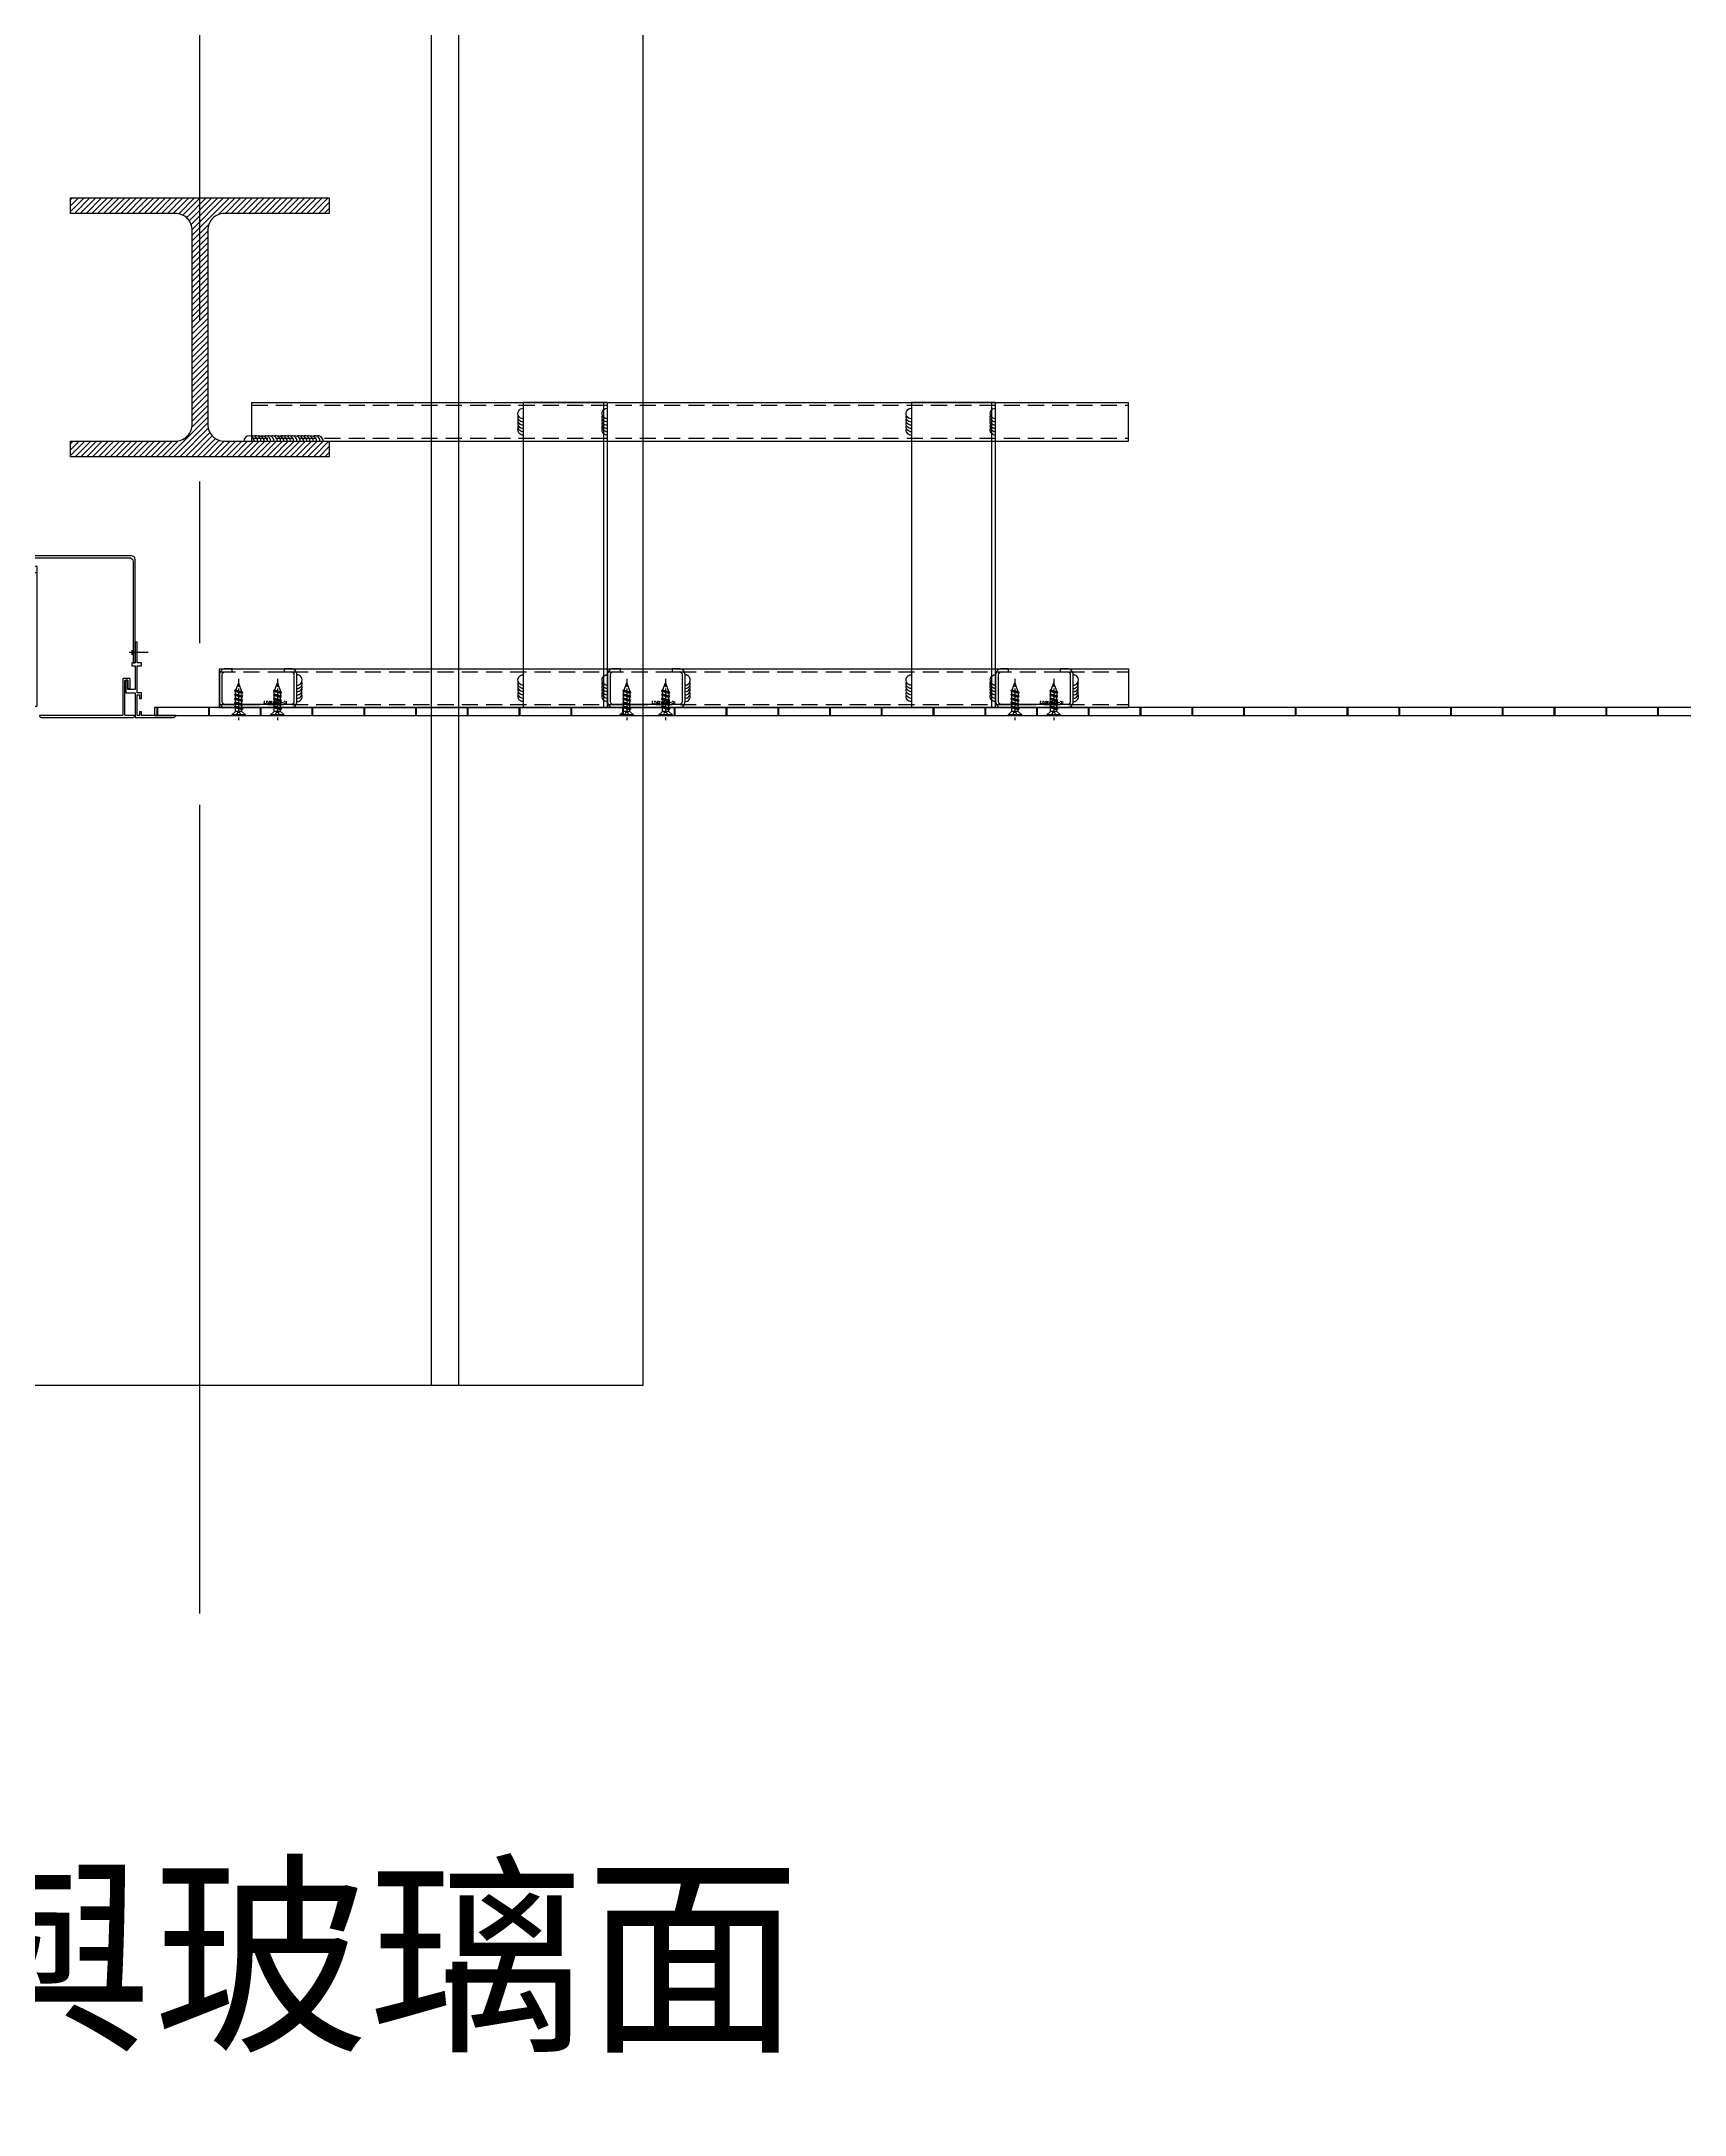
# Model space of a CAD drawing. Extents: x -3378 to 102197, y -3799 to 48702.
# Drawn here: x 85940 to 87210, y 2416 to 4019 of the extents above; entities that cross this region are included whole.
import ezdxf

# ---------------------------------------------------------------- set-up
doc = ezdxf.new("R2010")
doc.units = 0
doc.linetypes.add('CENTER', pattern=[2, 1.25, -0.25, 0.25, -0.25])
doc.linetypes.add('HIDDEN', pattern=[0.375, 0.25, -0.125])
for name, color, linetype in [('24WELD', 55, 'Continuous'), ('CENTER', 4, 'CENTER'), ('STRUCTURAL', 3, 'Continuous'), ('中心線 CENTER', 6, 'CENTER'), ('結構體 STRUCTURAL', 154, 'Continuous'), ('螺絲 固定五金 FASTENERS', 124, 'Continuous'), ('螺絲、螺栓', 4, 'Continuous'), ('視覺模型鋁擠型暫替', 4, 'Continuous'), ('鋁擠型 AL. EXTRUSION', 3, 'Continuous'), ('鐵件', 6, 'Continuous'), ('鐵件 STEEL', 20, 'Continuous')]:
    doc.layers.add(name, color=color, linetype=linetype)
doc.layers.add('不顯示', color=254, linetype='Continuous', plot=False)
doc.styles.add('MSCHESE', font='')
doc.styles.add('romans', font='romans.shx', dxfattribs={"width": 0.5, "bigfont": ' chineset.shx'})
doc.styles.get('MSCHESE').set_extended_font_data('Microsoft JhengHei')

# ---------------------------------------------------------------- blocks, each defined once
blk = doc.blocks.new('H-200x200x12x12')
at = {"layer": '視覺模型鋁擠型暫替', "linetype": 'Continuous'}
h = blk.add_hatch(dxfattribs=at)
h.set_pattern_fill('ANSI31', color=1, angle=180)
h.set_pattern_definition([(225, (-52512.6892, -102910.0726), (2.24506403, -2.24506403), [])])
edge = h.paths.add_edge_path()
edge.add_line((100, -100), (100, -88))
edge.add_line((100, -88), (19, -88))
edge.add_arc((19, -75), 13, 180, 270, ccw=False)
edge.add_line((6, -75), (6, 75))
edge.add_arc((19, 75), 13, 90, 180, ccw=False)
edge.add_line((19, 88), (100, 88))
edge.add_line((100, 88), (100, 100))
edge.add_line((100, 100), (-100, 100))
edge.add_line((-100, 100), (-100, 88))
edge.add_line((-100, 88), (-19, 88))
edge.add_arc((-19, 75), 13, 0, 90, ccw=False)
edge.add_line((-6, 75), (-6, -75))
edge.add_arc((-19, -75), 13, -90, 0, ccw=False)
edge.add_line((-19, -88), (-100, -88))
edge.add_line((-100, -88), (-100, -100))
edge.add_line((-100, -100), (100, -100))
h.paths.add_polyline_path([(-3.1, 0.2), (3.1, 0.2)], flags=16)
h.paths.add_polyline_path([(-51.7, -97.1), (-51.7, -90.9)], flags=16)
h.paths.add_polyline_path([(-74.3, 90.9), (-74.3, 97.1)], flags=16)
h.paths.add_polyline_path([(-38.9, 87.4), (-38.9, 100.2)])
blk.add_lwpolyline([(100, -100), (-100, -100), (-100, -88), (-19, -88, 0.414214), (-6, -75), (-6, 75, 0.414214), (-19, 88), (-100, 88), (-100, 100), (100, 100), (100, 88), (19, 88, 0.414214), (6, 75), (6, -75, 0.414214), (19, -88), (100, -88)], format="xyb", close=True, dxfattribs=at)
blk = doc.blocks.new('ASC-Facade Detail W1 & W2$0$CW_C1$0$NR-54')
for points in [[(-0.212, 1.246, 0.766396), (-0.442, -1.184, -0.994084), (-0.414, -1.194, 0.041271), (-0.212, -1.246, 0.632567), (-0.184, -1.205), (-0.23, -1.124, -0.575047), (-0.149, -0.985), (0.211, -0.985, -0.768251), (0.257, -1.159), (0.194, -1.195, 0.837568), (0.212, -1.246, 0.766396), (0.442, 1.184, -0.994084), (0.414, 1.194, 0.041271), (0.212, 1.246, 0.632567), (0.184, 1.205), (0.23, 1.124, -0.575047), (0.149, 0.985), (-0.211, 0.985, -0.768251), (-0.257, 1.159), (-0.194, 1.195, 0.837568)], [(-1.192, 0.202, 0.464153), (-1.1, 0.093), (-1.023, 0.093, -1), (-1.023, -0.093), (-1.1, -0.093, 0.464153), (-1.192, -0.202, 0.268255), (-0.42, -1.134, 0.481314), (-0.296, -1.059, -0.376214), (-0.149, -0.93), (0.211, -0.93, -0.348452), (0.355, -1.044, 0.468335), (0.483, -1.108, 0.253356), (1.192, -0.202, 0.464153), (1.1, -0.093), (1.023, -0.093, -1), (1.023, 0.093), (1.1, 0.093, 0.464153), (1.192, 0.202, 0.268255), (0.42, 1.134, 0.481314), (0.296, 1.059, -0.376214), (0.149, 0.93), (-0.211, 0.93, -0.348452), (-0.355, 1.044, 0.468335), (-0.483, 1.108, 0.253356)]]:
    blk.add_lwpolyline(points, format="xyb", close=True)
blk = doc.blocks.new('CW WINDOW SHADING')
at = {"layer": '鋁擠型 AL. EXTRUSION'}
h = blk.add_hatch(dxfattribs=at)
h.set_pattern_fill('ANSI31', color=256, scale=50.8, style=0)
h.set_pattern_definition([(135, (-79898.378, 10971.907), (4.49012806, 4.49012806), [])])
h.paths.add_polyline_path([(-10.9, 26.8), (-7.5, 26.8), (-7.5, 60.1), (-10.9, 60.1)])
h = blk.add_hatch(dxfattribs=at)
h.set_pattern_fill('ANSI31', color=256, scale=50.8, style=0)
h.set_pattern_definition([(135, (-79909.291, 10956.907), (4.49012806, 4.49012806), [])])
edge = h.paths.add_edge_path()
edge.add_arc((24.9, -70.3), 0.6, 31.3464, 211.3464, ccw=False)
edge.add_arc((6.6, -81.5), 22, 360, 391.3464, ccw=False)
edge.add_line((28.6, -81.5), (28.6, -107.9))
edge.add_arc((22.6, -107.9), 6, 330, 360, ccw=False)
edge.add_line((27.8, -110.9), (27.4, -111.5))
edge.add_arc((25.7, -110.5), 2, 270, 330, ccw=False)
edge.add_line((25.7, -112.5), (24.8, -112.5))
edge.add_arc((24.8, -112), 0.5, 90, 270, ccw=False)
edge.add_line((24.8, -111.5), (25.7, -111.5))
edge.add_arc((25.7, -110.5), 1, 270, 330)
edge.add_line((26.5, -111), (27.4, -109.6))
edge.add_arc((27, -109.4), 0.381, 330, 450)
edge.add_line((27, -109), (18.1, -109))
edge.add_arc((18.1, -109.4), 0.381, 450, 570)
edge.add_line((17.8, -109.6), (18.6, -111))
edge.add_arc((19.5, -110.5), 1, 210, 270)
edge.add_line((19.5, -111.5), (20.4, -111.5))
edge.add_arc((20.4, -112), 0.5, 270, 450, ccw=False)
edge.add_line((20.4, -112.5), (19.5, -112.5))
edge.add_arc((19.5, -110.5), 2, 210, 270, ccw=False)
edge.add_line((17.8, -111.5), (17.4, -110.9))
edge.add_arc((22.6, -107.9), 6, 180, 210, ccw=False)
edge.add_line((16.6, -107.9), (16.6, -88))
edge.add_line((16.6, -88), (17.5, -88))
edge.add_line((17.5, -88), (17.5, -89.6))
edge.add_arc((17.9, -89.6), 0.381, 540, 630)
edge.add_line((17.9, -90), (19.5, -90))
edge.add_arc((19.5, -89.6), 0.381, 270, 360)
edge.add_line((19.9, -89.6), (19.9, -82.5))
edge.add_arc((19.5, -82.5), 0.381, 360, 450)
edge.add_line((19.5, -82.1), (17.9, -82.1))
edge.add_arc((17.9, -82.5), 0.381, 450, 540)
edge.add_line((17.5, -82.5), (17.5, -84.2))
edge.add_line((17.5, -84.2), (16.6, -84.2))
edge.add_line((16.6, -84.2), (16.6, -81.5))
edge.add_arc((38.6, -81.5), 22, 508.6536, 540, ccw=False)
edge.add_arc((20.3, -70.3), 0.6, 328.6536, 508.6536, ccw=False)
edge.add_arc((38.6, -81.5), 20.8, 508.6536, 536.3089)
edge.add_arc((18.2, -80.2), 0.381, 536.3089, 630)
edge.add_line((18.2, -80.5), (21.8, -80.5))
edge.add_arc((21.8, -81), 0.5, 270, 450, ccw=False)
edge.add_line((21.8, -81.5), (21.2, -81.5))
edge.add_arc((21.2, -81.9), 0.381, 450, 540)
edge.add_line((20.8, -81.9), (20.8, -89.6))
edge.add_arc((21.2, -89.6), 0.381, 540, 630)
edge.add_line((21.2, -90), (27.2, -90))
edge.add_arc((27.2, -89.6), 0.381, 270, 360)
edge.add_line((27.6, -89.6), (27.6, -81.9))
edge.add_arc((27.2, -81.9), 0.381, 360, 450)
edge.add_line((27.2, -81.5), (26.4, -81.5))
edge.add_arc((26.4, -81), 0.5, 90, 270, ccw=False)
edge.add_line((26.4, -80.5), (27, -80.5))
edge.add_arc((27, -80.2), 0.381, 270, 363.6911)
edge.add_arc((6.6, -81.5), 20.8, 363.6911, 391.3464)
edge = h.paths.add_edge_path(flags=16)
edge.add_line((27.5, -91.6), (27.5, -107.6))
edge.add_arc((27.3, -107.6), 0.254, 270, 360, ccw=False)
edge.add_line((27.3, -107.8), (17.9, -107.8))
edge.add_arc((17.9, -107.6), 0.254, 180, 270, ccw=False)
edge.add_line((17.6, -107.6), (17.6, -91.8))
edge.add_arc((17.9, -91.8), 0.254, 90, 180, ccw=False)
edge.add_line((17.9, -91.6), (27.5, -91.6))
for p, q in [((182.9, 85), (-3.7, 85)), ((51.3, 83.1), (51.3, 69.2)), ((95.8, 83.1), (95.8, 69.2)), ((113.3, 71.9), (37.1, 71.9)), ((53.5, 71), (49.2, 71)), ((93.6, 71), (97.9, 71)), ((56.1, 36.3), (19.6, 36.3)), ((22.6, 36.3), (22.6, -80.3)), ((30.4, 36.3), (30.4, -197.9)), ((59.3, 36.3), (65.6, 36.3)), ((62.5, 33.1), (62.5, 39.5)), ((68.8, 36.3), (105.3, 36.3)), ((62.5, 29.9), (62.5, -6.6)), ((199.2, 10.2), (184.5, 10.2)), ((186.4, 12.1), (186.4, 8.3))]:
    blk.add_line(p, q, dxfattribs=at)
for points in [[(187.9, 84.4), (187.1, 84.8), (186.3, 85), (-3.7, 85), (-4.6, 84.8), (-5.4, 84.5), (-6.1, 83.9), (-6.5, 83.1), (-6.6, 82.3), (-6.6, 26.2), (-8.3, 26.2), (-8.3, 15.5), (-8.1, 14.9), (-7.7, 14.4), (-7.2, 14), (-6.6, 13.9), (-6.1, 14), (-5.5, 14.4), (-5.2, 14.9), (-5.1, 15.5), (-5.1, 80.4), (-5, 81.4), (-4.5, 82.2), (-3.9, 82.8), (-3.1, 83.2), (-2.2, 83.4), (184.5, 83.4), (185.4, 83.3), (186.2, 82.9), (186.9, 82.3), (187.3, 81.5), (187.5, 80.6), (187.5, 2.3), (189.1, 2.3), (189.1, 82.2), (188.9, 83.1), (188.5, 83.8)], [(113.3, -31.2), (113.3, 76.6), (37.1, 76.6), (37.1, -31.2)], [(-10.9, 26.8), (-7.5, 26.8), (-7.5, 60.1), (-10.9, 60.1)], [(190.7, 18.2), (189.1, 18.2), (189.1, 2.3), (186.5, 2.3), (186.5, -0.2), (189.1, -0.2), (189.1, -18.3), (183.5, -18.3), (183.5, -11.3), (181.9, -11.3), (181.9, -20.9), (189.1, -20.9), (189.1, -30.2), (189.3, -30.5), (189.1, -30.7), (189.1, -40), (219.3, -40), (220.8, -38.4), (194, -38.4), (194, -35.7), (192.4, -35.7), (192.4, -38.4), (190.7, -38.4), (190.7, -22.6), (192.4, -22.6), (192.4, -25.3), (194, -25.3), (194, -21.1), (190.7, -21.1), (190.7, -0.2), (194, -0.2), (194, 2.3), (190.7, 2.3), (190.7, 18.2)], [(22.6, -80.3), (22, -82.6)], [(22.6, -80.3), (24.6, -81.5)]]:
    blk.add_lwpolyline(points, close=True, dxfattribs=at)
blk.add_lwpolyline([(116.2, -40), (182.7, -40), (183.6, -40), (187.6, -40, 0.153915), (187.8, -39.9), (188.9, -39.2, 0.73323), (188.7, -38.4), (187.5, -38.4), (183.6, -38.4), (182.7, -38.4), (181.5, -38.4, -0.414214), (181.1, -38), (181.1, -11.7, -0.414214), (181.5, -11.3), (182.3, -11.3), (183.1, -11.3, -0.414214), (183.5, -11.7), (183.5, -13.1), (183.5, -17.3, 0.414214), (183.9, -17.7), (184.7, -17.7, 0.414214), (185.1, -17.3), (185.1, -16.7), (185.1, -10.2, 0.414214), (184.7, -9.8), (180, -9.8, 0.414214), (179.6, -10.2), (179.6, -37.1), (179.6, -38, -0.414214), (179.2, -38.4), (178.5, -38.4), (178, -38.4), (166.4, -38.4), (166.3, -38.6, -0.414214), (166.1, -38.6), (165.9, -38.4), (118, -38.4), (115.4, -38.4, 0.668179), (115.1, -39.1), (115.9, -39.9, 0.198912), (116.2, -40)], format="xyb", dxfattribs=at)
for points in [[(24.3, -70.6, -1), (25.4, -70, -0.137634), (28.6, -81.5), (28.6, -107.9, -0.131652), (27.8, -110.9), (27.4, -111.5, -0.267949), (25.7, -112.5), (24.8, -112.5, -1), (24.8, -111.5), (25.7, -111.5, 0.267949), (26.5, -111), (27.4, -109.6, 0.57735), (27, -109), (18.1, -109, 0.57735), (17.8, -109.6), (18.6, -111, 0.267949), (19.5, -111.5), (20.4, -111.5, -1), (20.4, -112.5), (19.5, -112.5, -0.267949), (17.8, -111.5), (17.4, -110.9, -0.131652), (16.6, -107.9), (16.6, -88), (17.5, -88), (17.5, -89.6, 0.414214), (17.9, -90), (19.5, -90, 0.414214), (19.9, -89.6), (19.9, -82.5, 0.414214), (19.5, -82.1), (17.9, -82.1, 0.414214), (17.5, -82.5), (17.5, -84.2), (16.6, -84.2), (16.6, -81.5, -0.137634), (19.8, -70, -1), (20.8, -70.6, 0.121258), (17.8, -80.1, 0.433211), (18.2, -80.5), (21.8, -80.5, -1), (21.8, -81.5), (21.2, -81.5, 0.414214), (20.8, -81.9), (20.8, -89.6, 0.414214), (21.2, -90), (27.2, -90, 0.414214), (27.6, -89.6), (27.6, -81.9, 0.414214), (27.2, -81.5), (26.4, -81.5, -1), (26.4, -80.5), (27, -80.5, 0.433211), (27.3, -80.1, 0.121258)], [(17.6, -91.6), (27.3, -91.6, -0.414214), (27.5, -91.8), (27.5, -107.6, -0.414214), (27.3, -107.8), (17.9, -107.8, -0.414214), (17.6, -107.6)], [(27.5, -91.6), (27.5, -107.6, -0.414214), (27.3, -107.8), (17.9, -107.8, -0.414214), (17.6, -107.6), (17.6, -91.8, -0.414214), (17.9, -91.6)]]:
    blk.add_lwpolyline(points, format="xyb", close=True, dxfattribs=at)
at = {"layer": '鋁擠型 AL. EXTRUSION', "const_width": 2.39}
blk.add_lwpolyline([(25.1, -83.2, -1), (22.9, -84.1, -1)], format="xyb", close=True, dxfattribs=at)
at = {"layer": '鋁擠型 AL. EXTRUSION'}
for radius in [39.9, 36.5]:
    blk.add_circle((62.5, 36.3), radius, dxfattribs=at)
at = {"layer": '鋁擠型 AL. EXTRUSION', "xscale": 25.39999999850988, "yscale": 25.39999999850988, "zscale": 25.39999999850988}
blk.add_blockref('ASC-Facade Detail W1 & W2$0$CW_C1$0$NR-54', (62.5, 36.3), dxfattribs=at)
blk = doc.blocks.new('St-LC-60x30x10x2_3')
at = {"layer": 'STRUCTURAL', "color": 0, "linetype": 'ByBlock', "lineweight": -2}
blk.add_lwpolyline([(14.8, 38.4), (14.8, 36.1), (9.4, 36.1, 0.414214), (7.1, 33.8), (7.1, 13, 0.414214), (9.4, 10.7), (60.2, 10.7, 0.414214), (62.5, 13), (62.5, 33.8, 0.414214), (60.2, 36.1), (54.8, 36.1), (54.8, 38.4), (60.2, 38.4, -0.414214), (64.8, 33.8), (64.8, 13, -0.414214), (60.2, 8.4), (9.4, 8.4, -0.414214), (4.8, 13), (4.8, 33.8, -0.414214), (9.4, 38.4)], format="xyb", close=True, dxfattribs=at)
at = {"layer": 'Defpoints', "color": 0, "linetype": 'ByBlock', "lineweight": -2, "style": 'romans', "width": 0.6}
blk.add_text('LC-60x30x10x2.3', height=2, rotation=360, dxfattribs=at).set_placement((12.6, 11.4))
blk = doc.blocks.new('*U221')
at = {"layer": '鐵件'}
for p, q in [((-291, 0), (411.7, 0)), ((-291, -30), (-291, 0)), ((411.7, -30), (411.7, 0)), ((-291, -30), (411.7, -30))]:
    blk.add_line(p, q, dxfattribs=at)
at = {"layer": '鐵件', "linetype": 'HIDDEN', "ltscale": 50}
for p, q in [((-291, -2.3), (411.7, -2.3)), ((-291, -27.7), (411.7, -27.7))]:
    blk.add_line(p, q, dxfattribs=at)
blk = doc.blocks.new('*U222')
at = {"layer": '鐵件'}
for p, q in [((-265.9, 0), (411.7, 0)), ((-265.9, -30), (-265.9, 0)), ((411.7, -30), (411.7, 0)), ((-265.9, -30), (411.7, -30))]:
    blk.add_line(p, q, dxfattribs=at)
at = {"layer": '鐵件', "linetype": 'HIDDEN', "ltscale": 50}
for p, q in [((-265.9, -2.3), (411.7, -2.3)), ((-265.9, -27.7), (411.7, -27.7))]:
    blk.add_line(p, q, dxfattribs=at)
blk = doc.blocks.new('*U735')
for centre, end in [((4, -0.1), 178.1431), ((6.5, -0.2), 106.3529), ((9, -0.3), 106.3529), ((11.5, -0.4), 106.3529), ((14, -0.5), 106.3529), ((16.5, -0.5), 106.3529), ((19, -0.6), 106.3529), ((21.5, -0.7), 106.3529), ((24, -0.8), 106.3529), ((26.5, -0.9), 106.3529), ((29, -0.9), 106.3529), ((31.5, -1), 106.3529), ((34, -1.1), 106.3529), ((36.5, -1.2), 106.3529), ((39, -1.3), 106.3529), ((41.5, -1.3), 106.3529), ((44, -1.4), 106.3529), ((46.5, -1.5), 106.3529), ((49, -1.6), 106.3529), ((51.5, -1.7), 106.3529), ((54, -1.7), 106.3529), ((56.5, -1.8), 106.3529)]:
    blk.add_arc(centre, 4, 358.1431, end)
blk = doc.blocks.new('*u927')
at = {"layer": 'CENTER', "color": 0, "ltscale": 5}
blk.add_line((28.3, 0), (-3.6, 0), dxfattribs=at)
at = {"layer": '螺絲、螺栓', "color": 0, "linetype": 'ByBlock', "ltscale": 0.2}
for p, q in [((0.3, 5.3), (0.3, -5.3)), ((3.1, 2.5), (3.1, -2.5)), ((3.1, 2.4), (4.6, 2.4)), ((5.1, 3.2), (6.3, -3.1)), ((5.7, 2.4), (7.8, 2.4)), ((8.2, 3.2), (9.5, -3.1)), ((8.9, 2.4), (10.9, 2.4)), ((11.4, 3.2), (12.6, -3.1)), ((12, 2.4), (14.1, 2.4)), ((14.5, 3.2), (15.8, -3.1)), ((17.2, 2.4), (15.2, 2.4)), ((17.7, 3.2), (18.9, -3.1)), ((18.2, 2.6), (24.8, 0.2)), ((3.1, -2.4), (5.9, -2.4)), ((7, -2.4), (9, -2.4)), ((10.1, -2.4), (12.2, -2.4)), ((13.3, -2.4), (15.3, -2.4)), ((16.4, -2.4), (18.5, -2.4)), ((24.8, -0.2), (19.5, -2.3))]:
    blk.add_line(p, q, dxfattribs=at)
blk.add_lwpolyline([(3.1, -2.5), (0.3, -5.3), (0, -5.3), (0, 5.3), (0.3, 5.3), (3.1, 2.5)], dxfattribs=at)
blk.add_lwpolyline([(0, 1.6, -0.048054), (2.7, 0.7, -0.292428), (3.1, 0, -0.292428), (2.7, -0.7, -0.048054), (0, -1.6, -0.048054)], format="xyb", dxfattribs=at)
for points in [[(6.3, -3.1), (5.9, -2.4), (4.6, 2.4), (5.1, 3.2), (5.3, 3.2), (5.7, 2.4), (7, -2.4), (6.5, -3.1)], [(9.5, -3.1), (9, -2.4), (7.8, 2.4), (8.2, 3.2), (8.4, 3.2), (8.9, 2.4), (10.1, -2.4), (9.7, -3.1)], [(12.6, -3.1), (12.2, -2.4), (10.9, 2.4), (11.4, 3.2), (11.6, 3.2), (12, 2.4), (13.3, -2.4), (12.8, -3.1)], [(15.8, -3.1), (15.3, -2.4), (14.1, 2.4), (14.5, 3.2), (14.7, 3.2), (15.2, 2.4), (16.4, -2.4), (16, -3.1)], [(18.9, -3.1), (18.5, -2.4), (17.2, 2.4), (17.7, 3.2), (17.9, 3.2), (18.3, 2.4), (19.6, -2.4), (19.1, -3.1)]]:
    blk.add_lwpolyline(points, close=True, dxfattribs=at)
blk.add_arc((24.7, 0), 0.252, 292.1627, 69.4623, dxfattribs=at)
blk = doc.blocks.new('*U929')
blk.add_blockref('*u927', (0, 0))
blk = doc.blocks.new('*U505')
for centre, end in [((-0.5, -16.5), 16.3529), ((-0.5, -14), 16.3529), ((-0.4, -11.5), 16.3529), ((-0.3, -9), 16.3529), ((-0.1, -4), 88.1431), ((-0.2, -6.5), 16.3529)]:
    blk.add_arc(centre, 4, 268.1431, end)
blk = doc.blocks.new('*U506')
for centre, end in [((-0.5, -16.5), 16.3529), ((-0.5, -14), 16.3529), ((-0.4, -11.5), 16.3529), ((-0.3, -9), 16.3529), ((-0.1, -4), 88.1431), ((-0.2, -6.5), 16.3529)]:
    blk.add_arc(centre, 4, 268.1431, end)
blk = doc.blocks.new('*U507')
for centre, end in [((-0.5, -16.5), 16.3529), ((-0.5, -14), 16.3529), ((-0.4, -11.5), 16.3529), ((-0.3, -9), 16.3529), ((-0.1, -4), 88.1431), ((-0.2, -6.5), 16.3529)]:
    blk.add_arc(centre, 4, 268.1431, end)
blk = doc.blocks.new('*U508')
for centre, end in [((-0.5, -16.5), 16.3529), ((-0.5, -14), 16.3529), ((-0.4, -11.5), 16.3529), ((-0.3, -9), 16.3529), ((-0.1, -4), 88.1431), ((-0.2, -6.5), 16.3529)]:
    blk.add_arc(centre, 4, 268.1431, end)
blk = doc.blocks.new('*U509')
for centre, end in [((-0.5, -16.5), 16.3529), ((-0.5, -14), 16.3529), ((-0.4, -11.5), 16.3529), ((-0.3, -9), 16.3529), ((-0.1, -4), 88.1431), ((-0.2, -6.5), 16.3529)]:
    blk.add_arc(centre, 4, 268.1431, end)
blk = doc.blocks.new('*U491')
for centre, end in [((-0.5, -16.5), 16.3529), ((-0.5, -14), 16.3529), ((-0.4, -11.5), 16.3529), ((-0.3, -9), 16.3529), ((-0.1, -4), 88.1431), ((-0.2, -6.5), 16.3529)]:
    blk.add_arc(centre, 4, 268.1431, end)
blk = doc.blocks.new('*U492')
for centre, end in [((-0.5, -16.5), 16.3529), ((-0.5, -14), 16.3529), ((-0.4, -11.5), 16.3529), ((-0.3, -9), 16.3529), ((-0.1, -4), 88.1431), ((-0.2, -6.5), 16.3529)]:
    blk.add_arc(centre, 4, 268.1431, end)
blk = doc.blocks.new('*U493')
for centre, end in [((-0.5, -16.5), 16.3529), ((-0.5, -14), 16.3529), ((-0.4, -11.5), 16.3529), ((-0.3, -9), 16.3529), ((-0.1, -4), 88.1431), ((-0.2, -6.5), 16.3529)]:
    blk.add_arc(centre, 4, 268.1431, end)
blk = doc.blocks.new('*U494')
for centre, end in [((-0.5, -16.5), 16.3529), ((-0.5, -14), 16.3529), ((-0.4, -11.5), 16.3529), ((-0.3, -9), 16.3529), ((-0.1, -4), 88.1431), ((-0.2, -6.5), 16.3529)]:
    blk.add_arc(centre, 4, 268.1431, end)
blk = doc.blocks.new('*U495')
for centre, end in [((-0.5, -16.5), 16.3529), ((-0.5, -14), 16.3529), ((-0.4, -11.5), 16.3529), ((-0.3, -9), 16.3529), ((-0.1, -4), 88.1431), ((-0.2, -6.5), 16.3529)]:
    blk.add_arc(centre, 4, 268.1431, end)
blk = doc.blocks.new('*U496')
for centre, end in [((-0.5, -16.5), 16.3529), ((-0.5, -14), 16.3529), ((-0.4, -11.5), 16.3529), ((-0.3, -9), 16.3529), ((-0.1, -4), 88.1431), ((-0.2, -6.5), 16.3529)]:
    blk.add_arc(centre, 4, 268.1431, end)
blk = doc.blocks.new('6t 矽酸鈣板')
at = {"layer": '結構體 STRUCTURAL', "ltscale": 50}
h = blk.add_hatch(dxfattribs=at)
h.set_pattern_fill('JIS_LC_20', color=256, scale=2, angle=45)
h.set_pattern_definition([(90, (-51370.39, -83265.073), (-40, 0), []), (90, (-51369.823, -83264.507), (-40, 0), [])])
h.paths.add_polyline_path([(11600, 6), (214.9, 6), (214.9, 0), (11600, 0)])
at = {"layer": '結構體 STRUCTURAL'}
blk.add_lwpolyline([(214.9, 6), (214.9, 0), (11600, 0), (11600, 6)], close=True, dxfattribs=at)
at = {"layer": '鐵件 STEEL'}
for p, q in [((561.9, 242, 0), (561.9, 6)), ((861.9, 242, 0), (861.9, 6))]:
    blk.add_line(p, q, dxfattribs=at)
for points in [[(499.9, 6), (564.9, 6), (564.9, 242), (499.9, 242)], [(799.9, 6), (864.9, 6), (864.9, 242), (799.9, 242)]]:
    blk.add_lwpolyline(points, close=True, dxfattribs=at)
blk.add_blockref('CW WINDOW SHADING', (10.9, 38.4, 0))
at = {"layer": '24WELD', "yscale": 1.012500000000001, "zscale": 1.012500000000001}
for name, p, xscale, rotation in [('*U508', (499.9, 237.4), -1.012500000000001, 358.1430628016458), ('*U509', (564.9, 237.4), -1.012500000000001, 358.1430628016458), ('*U494', (799.9, 237.4), -1.012500000000001, 358.1430628016458), ('*U495', (864.9, 237.4), -1.012500000000001, 358.1430628016458), ('*U735', (284, 212, 0), 1.012500000000001, 1.85693719835422), ('*U496', (324.9, 31.4), 1.012500000000001, 1.85693719835422), ('*U505', (499.9, 31.4), -1.012500000000001, 358.1430628016458), ('*U506', (564.9, 31.4), -1.012500000000001, 358.1430628016458), ('*U507', (624.9, 31.4), 1.012500000000001, 1.856937198354223), ('*U491', (799.9, 31.4), -1.012500000000001, 358.1430628016458), ('*U492', (864.9, 31.4), -1.012500000000001, 358.1430628016458), ('*U493', (924.9, 31.4), 1.012500000000001, 1.856937198354223)]:
    blk.add_blockref(name, p, dxfattribs=dict(at, xscale=xscale, rotation=rotation))
at = {"layer": '螺絲 固定五金 FASTENERS', "xscale": -1, "rotation": 270}
for p in [(279.9, 0), (309.9, 0), (579.9, 0), (609.9, 0), (879.9, 0), (909.9, 0)]:
    blk.add_blockref('*U929', p, dxfattribs=at)
at = {"layer": '螺絲、螺栓'}
blk.add_blockref('*U222', (555.9, 242, 0), dxfattribs=at)
at = {"layer": '螺絲、螺栓', "xscale": -1, "rotation": 180}
blk.add_blockref('*U221', (555.9, 6), dxfattribs=at)
at = {"layer": '鐵件', "xscale": -1}
for p in [(329.8, -2.4), (629.8, -2.4), (929.8, -2.4)]:
    blk.add_blockref('St-LC-60x30x10x2_3', p, dxfattribs=at)

msp = doc.modelspace()

# ---------------------------------------------------------------- linework, layer by layer
at = {"layer": '不顯示'}
msp.add_lwpolyline([(86405.033, 2980.095), (84962.943, 2980.095), (84962.943, 4949.723), (86405.033, 4949.723)], close=True, dxfattribs=at)
at = {"layer": '中心線 CENTER', "ltscale": 500}
msp.add_line((86062.813, 2803.795, 0), (86062.813, 5722.07, 0), dxfattribs=at)
at = {"layer": '結構體 STRUCTURAL'}
for p, q in [((86241.813, 2980.095), (86241.813, 4949.723, 0)), ((86262.813, 2980.095), (86262.813, 4949.723, 0)), ((86241.813, 3007.045), (86241.813, 4643.085, 0)), ((86262.813, 3007.045), (86262.813, 4643.085, 0))]:
    msp.add_line(p, q, dxfattribs=at)

# ---------------------------------------------------------------- block references
at = {"layer": '螺絲、螺栓'}
msp.add_blockref('6t 矽酸鈣板', (85812.813, 3498.085), dxfattribs=at)
at = {"layer": '視覺模型鋁擠型暫替'}
msp.add_blockref('H-200x200x12x12', (86062.813, 3798.085, 0), dxfattribs=at)

# ---------------------------------------------------------------- texts
at = {"layer": '不顯示', "ltscale": 50, "insert": (86527.428, 2600.121), "char_height": 122.5, "attachment_point": 3, "style": 'MSCHESE', "bg_fill": 3, "box_fill_scale": 1.5, "bg_fill_color": 9, "bg_fill_transparency": 0}
msp.add_mtext('外懸包板與玻璃面', dxfattribs=at)

doc.saveas('drawing.dxf')
